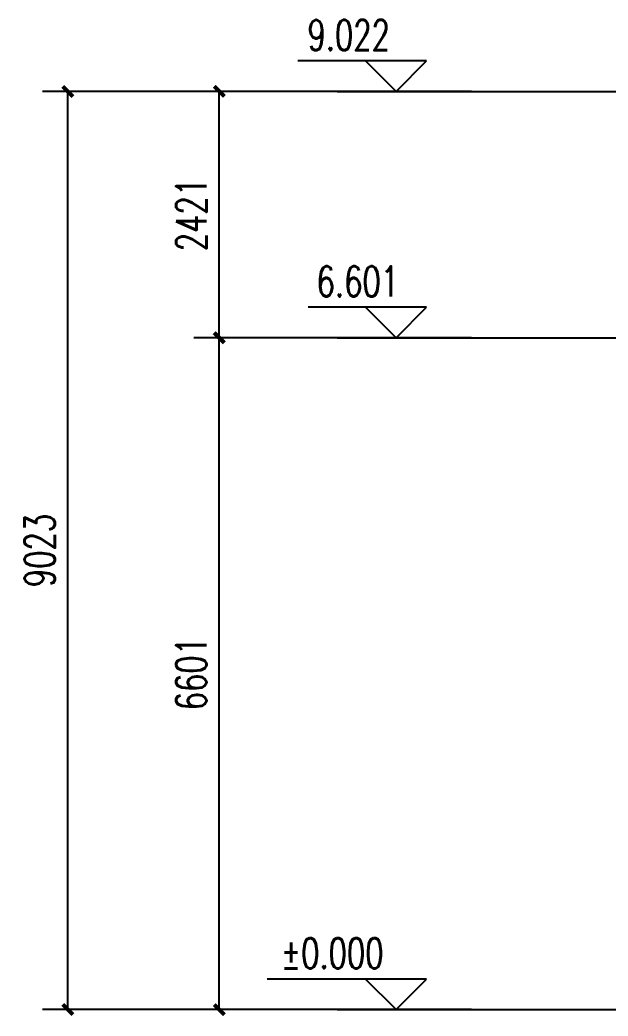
# Model space of a CAD drawing. Extents: x -20250 to 331240, y -699 to 63168.
# Drawn here: x 62650 to 68427, y 7134 to 16923 of the extents above; entities that cross this region are included whole.
import ezdxf

# ---------------------------------------------------------------- set-up
doc = ezdxf.new("R2010")
doc.units = 0
doc.header["$LTSCALE"] = 1000
doc.header["$MEASUREMENT"] = 0
for name, color, linetype in [('DIM_ELEV', 3, 'Continuous'), ('DOTE', 1, 'Continuous'), ('PUB_DIM', 3, 'Continuous'), ('PUB_TEXT', 7, 'Continuous')]:
    doc.layers.add(name, color=color, linetype=linetype)
doc.styles.add('_TCH_DIM', font='SIMPLEX', dxfattribs={"bigfont": 'GBCBIG'})
doc.styles.add('_TCH_DIM_T3', font='SIMPLEX', dxfattribs={"width": 0.705882, "bigfont": 'GBCBIG'})
doc.dimstyles.new('_TCH_ARCH&&100', dxfattribs={"dimtxt": 297.5, "dimasz": 100, "dimexe": 250, "dimexo": 300, "dimgap": 126.25, "dimtad": 1, "dimdec": 0, "dimzin": 0, "dimdsep": 46, "dimtxsty": '_TCH_DIM_T3', "dimblk": 'ARCHTICK', "dimcen": 0.09, "dimclrt": 7, "dimazin": 2, "dimtfac": 1, "dimtdec": 0, "dimtix": 1, "dimtmove": 2, "dimatfit": 3, "dimfxl": 1, "dimtolj": 1, "dimtzin": 0, "dimarcsym": 0})

# ---------------------------------------------------------------- blocks, each defined once
blk = doc.blocks.new('_ArchTick')
at = {"color": 0, "linetype": 'ByBlock', "const_width": 0.4}
blk.add_lwpolyline([(-0.5, -0.5), (0.5, 0.5)], dxfattribs=at)
blk = doc.blocks.new('*D83')
at = {"layer": 'Defpoints', "color": 0, "transparency": 16777216}
for p in [(63120.4, 16220.4), (66344.6, 16220.4), (66344.6, 7197.7)]:
    blk.add_point(p, dxfattribs=at)
at = {"layer": 'PUB_DIM', "color": 0, "lineweight": -2, "transparency": 16777216}
for p, q in [((66044.6, 16220.4), (62870.4, 16220.4)), ((63120.4, 7197.7), (63120.4, 16220.4)), ((66044.6, 7197.7), (62870.4, 7197.7))]:
    blk.add_line(p, q, dxfattribs=at)
at = {"layer": 'PUB_DIM', "color": 0, "lineweight": -2, "transparency": 16777216, "xscale": 100, "yscale": 100, "zscale": 100}
for p, rotation in [((63120.4, 16220.4), 90), ((63120.4, 7197.7), 270)]:
    blk.add_blockref('_ArchTick', p, dxfattribs=dict(at, rotation=rotation))
at = {"layer": 'PUB_DIM', "color": 7, "transparency": 16777216, "insert": (62845.4, 11709.1), "char_height": 297.5, "attachment_point": 5, "rotation": 90, "style": '_TCH_DIM_T3'}
blk.add_mtext('\\A1;9023', dxfattribs=at)
blk = doc.blocks.new('*D84')
at = {"layer": 'Defpoints', "color": 0, "transparency": 16777216}
for p in [(64608.5, 13799.2), (66644.6, 13799.2), (66644.6, 7197.7)]:
    blk.add_point(p, dxfattribs=at)
at = {"layer": 'PUB_DIM', "color": 0, "lineweight": -2, "transparency": 16777216}
for p, q in [((66344.6, 13799.2), (64358.5, 13799.2)), ((64608.5, 7197.7), (64608.5, 13799.2)), ((66344.6, 7197.7), (64358.5, 7197.7))]:
    blk.add_line(p, q, dxfattribs=at)
at = {"layer": 'PUB_DIM', "color": 0, "lineweight": -2, "transparency": 16777216, "xscale": 100, "yscale": 100, "zscale": 100}
for p, rotation in [((64608.5, 13799.2), 90), ((64608.5, 7197.7), 270)]:
    blk.add_blockref('_ArchTick', p, dxfattribs=dict(at, rotation=rotation))
at = {"layer": 'PUB_DIM', "color": 7, "transparency": 16777216, "insert": (64333.5, 10498.5), "char_height": 297.5, "attachment_point": 5, "rotation": 90, "style": '_TCH_DIM_T3'}
blk.add_mtext('\\A1;6601', dxfattribs=at)
blk = doc.blocks.new('*D85')
at = {"layer": 'Defpoints', "color": 0, "transparency": 16777216}
for p in [(64608.5, 16220.4), (66644.6, 16220.4), (66644.6, 13799.2)]:
    blk.add_point(p, dxfattribs=at)
at = {"layer": 'PUB_DIM', "color": 0, "lineweight": -2, "transparency": 16777216}
for p, q in [((66344.6, 16220.4), (64358.5, 16220.4)), ((64608.5, 13799.2), (64608.5, 16220.4)), ((66344.6, 13799.2), (64358.5, 13799.2))]:
    blk.add_line(p, q, dxfattribs=at)
at = {"layer": 'PUB_DIM', "color": 0, "lineweight": -2, "transparency": 16777216, "xscale": 100, "yscale": 100, "zscale": 100}
for p, rotation in [((64608.5, 16220.4), 90), ((64608.5, 13799.2), 270)]:
    blk.add_blockref('_ArchTick', p, dxfattribs=dict(at, rotation=rotation))
at = {"layer": 'PUB_DIM', "color": 7, "transparency": 16777216, "insert": (64333.5, 15009.8), "char_height": 297.5, "attachment_point": 5, "rotation": 90, "style": '_TCH_DIM_T3'}
blk.add_mtext('\\A1;2421', dxfattribs=at)

msp = doc.modelspace()

# ---------------------------------------------------------------- linework, layer by layer
at = {"layer": 'DIM_ELEV'}
for p, q in [((66644.6, 16520.4), (65378.6, 16520.4)), ((66344.6, 16220.4), (66044.6, 16520.4)), ((66344.6, 16220.4), (66644.6, 16520.4)), ((67086.3, 16220.4), (66044.6, 16220.4)), ((66644.6, 14099.2), (65482.1, 14099.2)), ((66344.6, 13799.2), (66044.6, 14099.2)), ((66344.6, 13799.2), (66644.6, 14099.2)), ((67086.3, 13799.2), (66044.6, 13799.2)), ((66644.6, 7497.7), (65079.6, 7497.7)), ((66344.6, 7197.7), (66044.6, 7497.7)), ((66344.6, 7197.7), (66644.6, 7497.7)), ((67086.3, 7197.7), (66044.6, 7197.7))]:
    msp.add_line(p, q, dxfattribs=at)
at = {"layer": 'DOTE', "elevation": 0}
for points in [[(65764.8, 16220.4), (80903.9, 16220.3)], [(65764.8, 13799.2), (80903.9, 13799.2)], [(65764.8, 7197.7), (80903.9, 7197.7)]]:
    msp.add_lwpolyline(points, dxfattribs=at)

# ---------------------------------------------------------------- texts
at = {"layer": 'PUB_TEXT', "style": '_TCH_DIM', "width": 0.705882}
for s, p in [('9.022', (65474.6, 16625.4)), ('6.601', (65564.6, 14204.2)), ('%%P0.000', (65214.6, 7602.7))]:
    msp.add_text(s, height=297.5, dxfattribs=at).set_placement(p)

# ---------------------------------------------------------------- dimensions: what is measured, and where the dimension line sits
at = {"layer": 'PUB_DIM'}
for p1, p2, distance, picture, middle in [((66344.6, 7197.7), (66344.6, 16220.4), 3224.2, '*D83', (62845.4, 11709.1)), ((66644.6, 13799.2), (66644.6, 16220.4), 2036.1, '*D85', (64333.5, 15009.8)), ((66644.5979, 7197.7445), (66644.5979, 13799.2133), 2036.0789, '*D84', (64333.5189, 10498.4789))]:
    dim = msp.add_aligned_dim(p1=p1, p2=p2, distance=distance, dimstyle='_TCH_ARCH&&100', dxfattribs=at)
    dim.commit()
    dim.dimension.update_dxf_attribs({"geometry": picture, "text_midpoint": middle})

doc.saveas('drawing.dxf')
